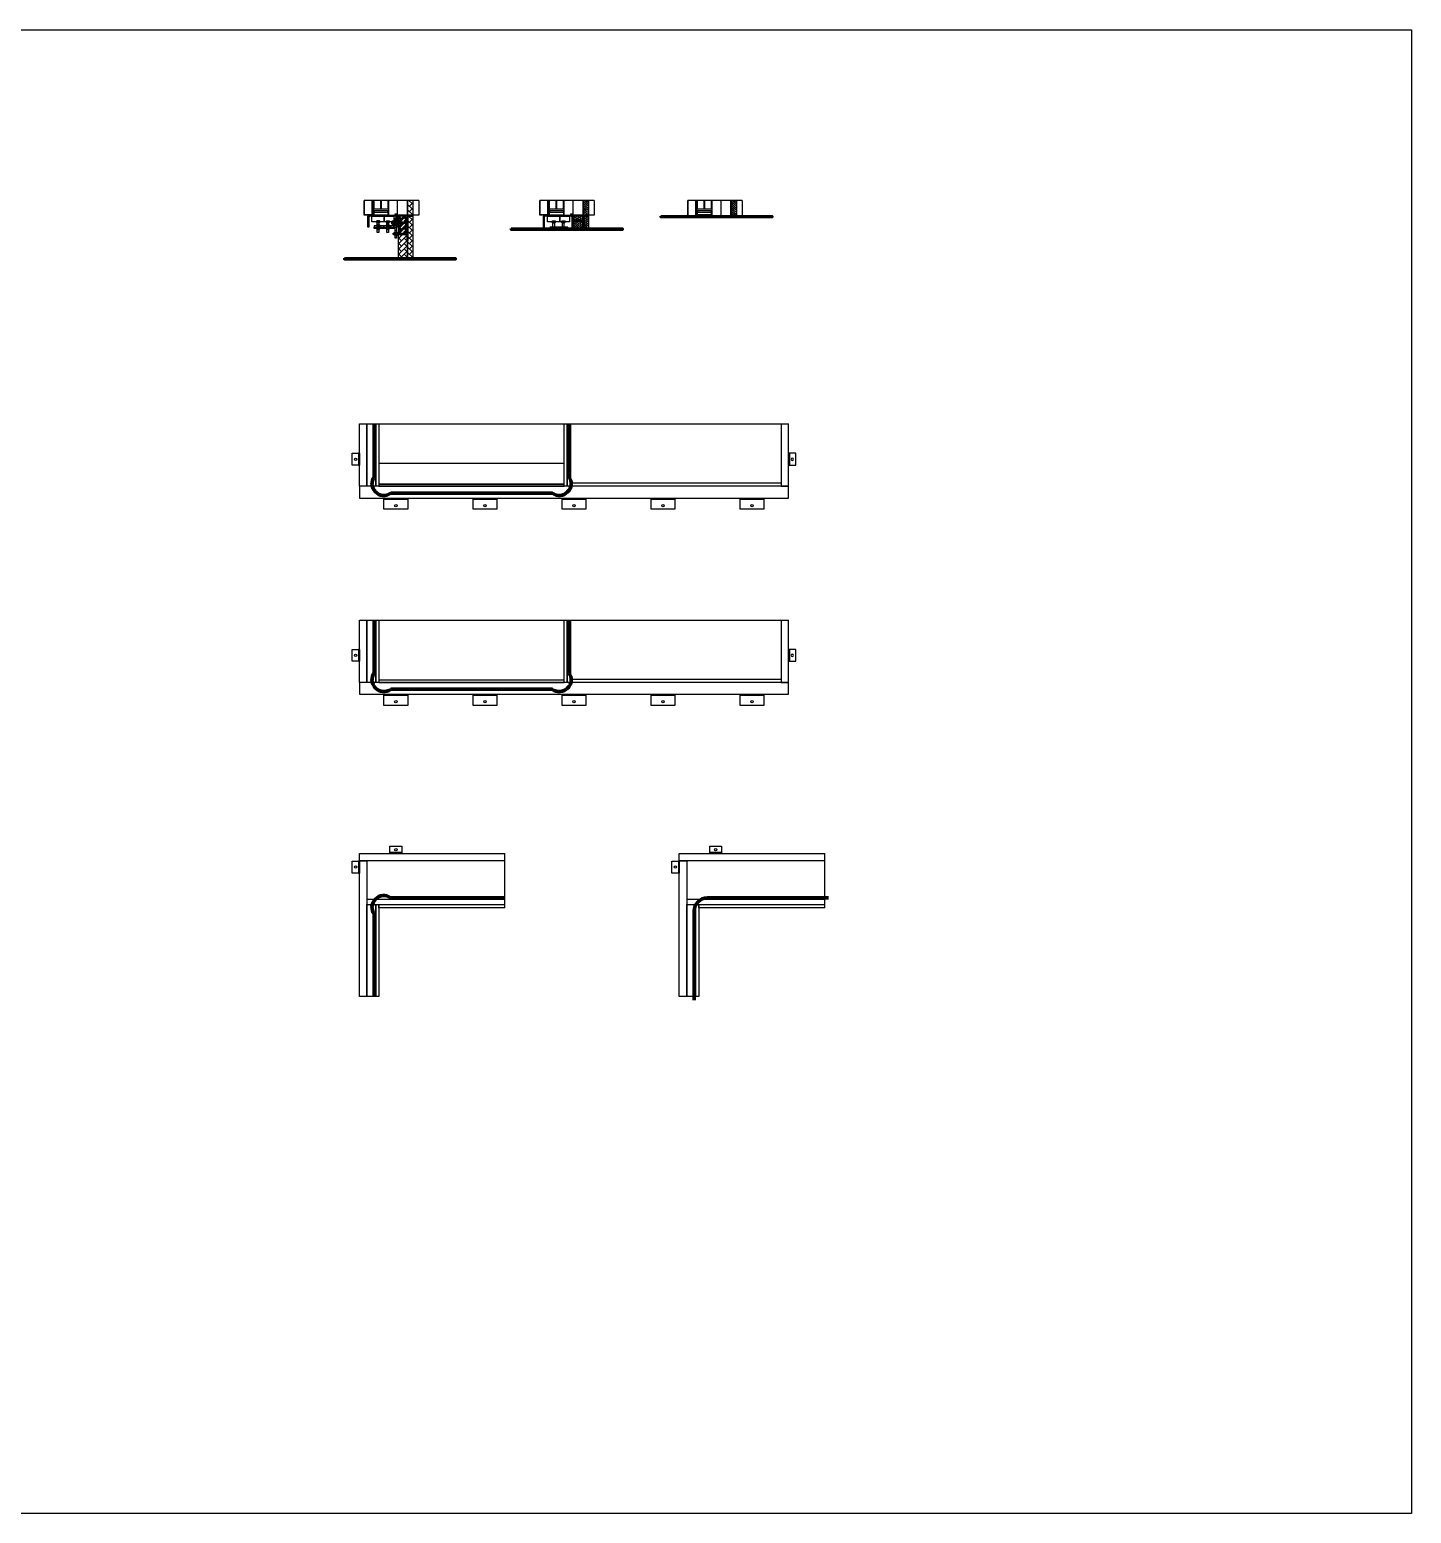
# Model space of a CAD drawing. Header units: millimetres. Extents: x 21685 to 41685, y -14252 to -4252.
# Drawn here: x 32375 to 41685, y -14252 to -4252 of the extents above; entities that cross this region are included whole.
import ezdxf

# ---------------------------------------------------------------- set-up
doc = ezdxf.new("R2010")
doc.units = ezdxf.units.MM
for name, color, linetype in [('0_Schraff', 7, 'Continuous'), ('LETHE_LAYER_FUER_KLASSE', 210, 'Continuous'), ('STK_Frontansicht', 121, 'Continuous'), ('STK_Muttern_Scheiben_Schrauben', 21, 'Continuous'), ('STK_Seitenansicht', 3, 'Continuous')]:
    doc.layers.add(name, color=color, linetype=linetype)
for name, color, linetype, lineweight in [('1_Technik-0', 132, 'Continuous', 20), ('AM_VIEWS', 1, 'Continuous', 25), ('STK_Ausbrand', 30, 'Continuous', 100)]:
    doc.layers.add(name, color=color, linetype=linetype, lineweight=lineweight)
pattern_1 = [(225, (-76.806, 119.681), (-2e-15, -14.3684), [30.48, -10.16]), (315, (-83.99, 112.496), (-3e-15, -14.3684), [30.48, -10.16])]

# ---------------------------------------------------------------- blocks, each defined once
blk = doc.blocks.new('Mutter M12')
at = {"layer": 'STK_Muttern_Scheiben_Schrauben'}
for p, q in [((-5.2, 2.4), (-4.2, 3)), ((-5.2, 0.6), (-5.2, 2.4)), ((-4.2, 0), (-5.2, 0.6)), ((-4.2, 3), (4.1, 3)), ((4.1, 0), (-4.2, 0)), ((-2.6, 2.4), (-2.6, 0.6)), ((2.6, 2.4), (2.6, 0.6)), ((4.1, 3), (5.2, 2.4)), ((5.2, 0.6), (4.1, 0)), ((5.2, 2.4), (5.2, 0.6))]:
    blk.add_line(p, q, dxfattribs=at)
for centre, radius, start, end in [((-3.9, 0.5), 2.32, 55.9699, 124.0301), ((-3.9, 2.5), 2.3, 235.6158, 304.3842), ((0, -5.8), 8.6, 72.412, 107.588), ((0, 8.8), 8.6, 252.412, 287.588), ((3.9, 0.5), 2.3, 55.6155, 124.3842), ((3.9, 2.5), 2.3, 235.6158, 304.3842)]:
    blk.add_arc(centre, radius, start, end, dxfattribs=at)
blk = doc.blocks.new('BF Ausführung A')
at = {"layer": '0_Schraff'}
h = blk.add_hatch(dxfattribs=at)
h.set_pattern_fill('AR-HBONE', color=256, scale=0.25, angle=180)
h.paths.add_polyline_path([(-134, 367), (-100, 367), (-100, 467), (-134, 467)])
h = blk.add_hatch(dxfattribs=at)
h.set_pattern_fill('ANSI31', color=256, scale=5, angle=90)
h.set_pattern_definition([(135, (-7550.774, -1539.14), (-11.22532, -11.22532), [])])
h.paths.add_polyline_path([(-389, 361), (-219, 361, -0.41421), (-210, 352), (-210, 287), (-204, 287), (-204, 361, 0.41421), (-210, 367), (-265, 367), (-398, 367, 0.41421), (-404, 361), (-404, 287), (-398, 287), (-398, 352, -0.41421)])
h = blk.add_hatch(dxfattribs=at)
h.set_pattern_fill('ANSI31', color=256, scale=5, angle=90)
h.set_pattern_definition([(135, (-218.872, 58.778), (-11.2253, -11.2253), [])])
h.paths.add_polyline_path([(-210, 295), (-210, 347), (-219, 347), (-219, 298, -0.41421), (-221, 296), (-360, 296), (-360, 287), (-218, 287, 0.41421)])
h = blk.add_hatch(dxfattribs=at)
h.set_pattern_fill('ANSI31', color=256, scale=5)
h.set_pattern_definition([(45, (-218.872, 41.778), (-11.2253, 11.2253), [])])
edge = h.paths.add_edge_path()
edge.add_arc((-189, 352), 9, 90, 180, ccw=False)
edge.add_line((-189, 361), (-100, 361))
edge.add_line((-100, 361), (-100, 367))
edge.add_line((-100, 367), (-198, 367))
edge.add_arc((-198, 361), 6, 90, 180)
edge.add_line((-204, 361), (-204, 287))
edge.add_line((-204, 287), (-198, 287))
edge.add_line((-198, 287), (-198, 352))
at = {"layer": '0_Schraff', "lineweight": 50}
h = blk.add_hatch(dxfattribs=at)
h.set_pattern_fill('AR-HBONE', color=256, scale=0.25, angle=180)
h.paths.add_polyline_path([(-139, 361), (-189, 361, 0.41421), (-198, 352), (-198, 324), (-197, 326, -0.03828), (-197, 326), (-193, 326, -0.03827), (-193, 326), (-192, 324), (-192, 322), (-139, 322)])
h.paths.add_polyline_path([(-139, 310), (-192, 310), (-192, 307), (-193, 306, -0.03828), (-193, 305), (-197, 305, -0.03518), (-197, 306), (-198, 307), (-198, 245), (-139, 245)])
at = {"layer": '0_Schraff'}
h = blk.add_hatch(dxfattribs=at)
h.set_pattern_fill('AR-HBONE', color=256, scale=0.25, angle=180)
h.paths.add_polyline_path([(-100, 361), (-134, 361), (-134, 77), (-100, 77)])
h = blk.add_hatch(dxfattribs=at)
h.set_pattern_fill('ANSI31', color=256, scale=5)
h.set_pattern_definition([(45, (-218.872, 58.778), (-11.2253, 11.2253), [])])
h.paths.add_polyline_path([(-210, 279, 0.41421), (-218, 287), (-360, 287), (-360, 278), (-221, 278, -0.41421), (-219, 276), (-219, 212), (-210, 212)])
h = blk.add_hatch(dxfattribs=at)
h.set_pattern_fill('AR-HBONE', color=256, scale=0.25, angle=180)
h.paths.add_polyline_path([(-198, 77), (-139, 77), (-139, 237), (-198, 237)])
at = {"layer": 'STK_Muttern_Scheiben_Schrauben', "lineweight": 50}
for p, q in [((-198, 324), (-197, 326)), ((-198, 307), (-197, 305)), ((-197, 326), (-193, 326)), ((-197, 305), (-193, 305)), ((-193, 326), (-192, 324)), ((-193, 305), (-192, 307)), ((-192, 324), (-192, 322)), ((-192, 307), (-192, 310))]:
    blk.add_line(p, q, dxfattribs=at)
at = {"layer": 'STK_Seitenansicht'}
for p, q in [((-61, 467), (-428, 467)), ((-404, 287), (-404, 361)), ((-398, 367), (-210, 367)), ((-398, 352), (-398, 287)), ((-219, 361), (-389, 361)), ((-210, 347), (-219, 347)), ((-219, 347), (-219, 298)), ((-210, 287), (-210, 352)), ((-210, 295), (-210, 347)), ((-204, 361), (-204, 287)), ((-204, 287), (-204, 361)), ((-198, 367), (-139, 367)), ((-198, 367), (-139, 367)), ((-198, 352), (-198, 287)), ((-139, 361), (-189, 361)), ((-100, 367), (-100, 361)), ((-398, 287), (-404, 287)), ((-221, 296), (-360, 296)), ((-360, 296), (-360, 287)), ((-360, 287), (-221, 287)), ((-360, 287), (-218, 287)), ((-360, 278), (-360, 287)), ((-221, 278), (-360, 278)), ((-219, 212), (-219, 276)), ((-210, 212), (-219, 212)), ((-204, 287), (-210, 287)), ((-204, 287), (-210, 287)), ((-210, 279), (-210, 212)), ((-198, 287), (-204, 287))]:
    blk.add_line(p, q, dxfattribs=at)
for points in [[(-367, 467), (-367, 367), (-428, 367), (-428, 467)], [(-376, 467), (-376, 369), (-426, 369), (-426, 467)], [(-374, 467), (-374, 367), (-372, 367), (-372, 467)], [(-370, 467), (-370, 369), (-372, 369), (-372, 467)], [(-270, 467), (-270, 407), (-362, 407), (-362, 467)], [(-315, 467), (-315, 407), (-317, 407), (-317, 467)], [(-265, 467), (-265, 367), (-204, 367), (-204, 467)], [(-61, 467), (-61, 367), (-204, 367), (-204, 467)], [(-139, 467), (-139, 367), (-134, 367), (-134, 467)], [(-100, 467), (-100, 367), (-134, 367), (-134, 467)]]:
    blk.add_lwpolyline(points, dxfattribs=at)
for points in [[(-377, 361), (-293, 361), (-293, 323), (-377, 323)], [(-362, 387), (-269, 387), (-269, 397), (-362, 397)], [(-362, 387), (-269, 387), (-269, 367), (-362, 367)], [(-340, 316), (-330, 316), (-330, 302), (-340, 302)], [(-293, 361), (-228, 361), (-228, 323), (-293, 323)], [(-275, 316), (-265, 316), (-265, 302), (-275, 302)], [(-220, 377), (-210, 377), (-210, 367), (-220, 367)], [(-192, 322), (-139, 322), (-139, 310), (-192, 310)], [(-139, 361), (-134, 361), (-134, 197), (-139, 197)], [(-134, 361), (-100, 361), (-100, 77), (-134, 77)], [(-340, 271), (-330, 271), (-330, 251), (-340, 251)], [(-275, 271), (-265, 271), (-265, 251), (-275, 251)], [(-233, 245), (-233, 245), (-234, 244), (-234, 238), (-233, 237), (-233, 237)], [(-233, 245), (-225, 245), (-225, 237), (-233, 237)], [(-204, 245), (-139, 245), (-139, 237), (-204, 237)], [(-198, 237), (-139, 237), (-139, 77), (-198, 77)]]:
    blk.add_lwpolyline(points, close=True, dxfattribs=at)
at = {"layer": 'STK_Seitenansicht', "lineweight": 50}
for points in [[(-238, 322), (-239, 322), (-239, 321), (-239, 311), (-239, 310), (-238, 310)], [(-224, 322), (-238, 322), (-238, 310), (-224, 310)], [(-562, 77), (188, 77), (188, 69), (-562, 69)]]:
    blk.add_lwpolyline(points, close=True, dxfattribs=at)
at = {"layer": 'STK_Seitenansicht'}
blk.add_lwpolyline([(-139, 361), (-189, 361, 0.41421), (-198, 352), (-198, 245), (-139, 245)], format="xyb", close=True, dxfattribs=at)
for centre, radius, start, end in [((-398, 361), 6, 90, 180), ((-389, 352), 9, 90, 180), ((-219, 352), 9, 0, 90), ((-210, 361), 6, 0, 90), ((-198, 361), 6, 90, 180), ((-189, 352), 9, 90, 180), ((-221, 298), 2, 270, 0), ((-221, 276), 2, 0, 90), ((-218, 295), 8, 270, 0), ((-218, 279), 8, 0, 90)]:
    blk.add_arc(centre, radius, start, end, dxfattribs=at)
at = {"layer": 'STK_Muttern_Scheiben_Schrauben', "xscale": 1.99955432896805, "yscale": 1.99955432896805, "zscale": 1.99955432896805, "rotation": 90}
for p in [(-219, 316), (-192, 316), (-219, 241), (-204, 241)]:
    blk.add_blockref('Mutter M12', p, dxfattribs=at)
blk = doc.blocks.new('Scheibe M10')
at = {"layer": 'STK_Muttern_Scheiben_Schrauben', "lineweight": 50}
blk.add_lwpolyline([(-9, 0), (9, 0), (9, -1.6), (-9, -1.6)], close=True, dxfattribs=at)
blk = doc.blocks.new('Mutter M10')
at = {"layer": 'STK_Muttern_Scheiben_Schrauben'}
for p, q in [((-8.3, 1.9), (-7.3, 2.5)), ((-8.3, 0.6), (-8.3, 1.9)), ((-7.3, 0), (-8.3, 0.6)), ((-7.3, 2.5), (0, 2.5)), ((0, 0), (-7.3, 0)), ((-6, 1.9), (-6, 0.6)), ((-1.3, 1.9), (-1.3, 0.6)), ((0, 2.5), (1, 1.9)), ((1, 0.6), (0, 0)), ((1, 1.9), (1, 0.6))]:
    blk.add_line(p, q, dxfattribs=at)
for centre, radius, start, end in [((-7.1, 0.3), 2.04, 55.6162, 124.3826), ((-7.1, 2.2), 2.04, 235.616, 304.3843), ((-3.7, -5.3), 7.64, 72.412, 107.588), ((-3.7, 7.8), 7.64, 252.412, 287.588), ((-0.2, 0.3), 2.04, 55.6158, 124.3842), ((-0.2, 2.2), 2.04, 235.6158, 304.3842)]:
    blk.add_arc(centre, radius, start, end, dxfattribs=at)
blk = doc.blocks.new('BF Ausführung B')
at = {"layer": '0_Schraff'}
h = blk.add_hatch(dxfattribs=at)
h.set_pattern_fill('AR-HBONE', color=256, scale=0.1, angle=180)
h.set_pattern_definition([(225, (-11173.389, 8505.763), (-2e-15, -14.36841), [30.48, -10.16]), (315, (-11180.573, 8498.578), (-3e-15, -14.36841), [30.48, -10.16])])
h.paths.add_polyline_path([(-72, 410), (-38, 410), (-38, 510), (-72, 510)])
h = blk.add_hatch(dxfattribs=at)
h.set_pattern_fill('ANSI31', color=256, scale=5, angle=90)
h.set_pattern_definition([(135, (-7488.707, -1496.237), (-11.22532, -11.22532), [])])
h.paths.add_polyline_path([(-327, 404), (-157, 404, -0.41421), (-148, 395), (-148, 330), (-142, 330), (-142, 404, 0.41421), (-148, 410), (-203, 410), (-336, 410, 0.41421), (-342, 404), (-342, 330), (-336, 330), (-336, 395, -0.41421)])
h = blk.add_hatch(dxfattribs=at)
h.set_pattern_fill('ANSI31', color=256, scale=5)
h.set_pattern_definition([(45, (-156.806, 84.68), (-11.2253, 11.2253), [])])
edge = h.paths.add_edge_path()
edge.add_arc((-127, 395), 9, 90, 180, ccw=False)
edge.add_line((-127, 404), (-38, 404))
edge.add_line((-38, 404), (-38, 410))
edge.add_line((-38, 410), (-136, 410))
edge.add_arc((-136, 404), 6, 90, 180)
edge.add_line((-142, 404), (-142, 330))
edge.add_line((-142, 330), (-136, 330))
edge.add_line((-136, 330), (-136, 395))
h = blk.add_hatch(dxfattribs=at)
h.set_pattern_fill('AR-HBONE', color=256, scale=0.1, angle=180)
h.set_pattern_definition(pattern_1)
h.paths.add_polyline_path([(-77, 379), (-77, 404), (-127, 404, 0.41421), (-136, 395), (-136, 379)])
h.paths.add_polyline_path([(-77, 320), (-77, 367), (-136, 367), (-136, 320)])
h = blk.add_hatch(dxfattribs=at)
h.set_pattern_fill('AR-HBONE', color=256, scale=0.1, angle=180)
h.set_pattern_definition(pattern_1)
h.paths.add_polyline_path([(-72, 320), (-38, 320), (-38, 404), (-72, 404)])
at = {"layer": 'STK_Seitenansicht'}
for p, q in [((1, 510), (-366, 510)), ((-342, 330), (-342, 404)), ((-336, 410), (-148, 410)), ((-157, 404), (-327, 404)), ((-142, 404), (-142, 330)), ((-142, 330), (-142, 404)), ((-136, 410), (-77, 410)), ((-136, 410), (-77, 410)), ((-77, 404), (-127, 404)), ((-38, 410), (-38, 404)), ((-336, 330), (-342, 330)), ((-336, 395), (-336, 330)), ((-148, 330), (-148, 395)), ((-142, 330), (-148, 330)), ((-142, 330), (-148, 330)), ((-136, 330), (-142, 330)), ((-136, 395), (-136, 330))]:
    blk.add_line(p, q, dxfattribs=at)
for points in [[(-305, 510), (-305, 410), (-366, 410), (-366, 510)], [(-314, 510), (-314, 412), (-364, 412), (-364, 510)], [(-312, 510), (-312, 410), (-310, 410), (-310, 510)], [(-308, 510), (-308, 412), (-310, 412), (-310, 510)], [(-208, 510), (-208, 450), (-300, 450), (-300, 510)], [(-253, 510), (-253, 450), (-255, 450), (-255, 510)], [(-203, 510), (-203, 410), (-142, 410), (-142, 510)], [(1, 510), (1, 410), (-142, 410), (-142, 510)], [(-77, 510), (-77, 410), (-72, 410), (-72, 510)], [(-38, 510), (-38, 410), (-72, 410), (-72, 510)]]:
    blk.add_lwpolyline(points, dxfattribs=at)
for points in [[(-315, 404), (-231, 404), (-231, 366), (-315, 366)], [(-300, 430), (-207, 430), (-207, 440), (-300, 440)], [(-300, 430), (-207, 430), (-207, 410), (-300, 410)], [(-231, 404), (-166, 404), (-166, 366), (-231, 366)], [(-158, 420), (-148, 420), (-148, 410), (-158, 410)], [(-77, 404), (-72, 404), (-72, 320), (-77, 320)], [(-72, 404), (-38, 404), (-38, 320), (-72, 320)], [(-278, 359), (-268, 359), (-268, 328), (-278, 328)], [(-213, 359), (-203, 359), (-203, 328), (-213, 328)], [(-136, 379), (-77, 379), (-77, 367), (-136, 367)]]:
    blk.add_lwpolyline(points, close=True, dxfattribs=at)
blk.add_lwpolyline([(-77, 404), (-127, 404, 0.41421), (-136, 395), (-136, 320), (-77, 320)], format="xyb", close=True, dxfattribs=at)
at = {"layer": 'STK_Seitenansicht', "lineweight": 50}
for points in [[(-558, 320), (192, 320), (192, 312), (-558, 312)], [(-299, 328), (-182, 328), (-182, 320), (-299, 320)]]:
    blk.add_lwpolyline(points, close=True, dxfattribs=at)
at = {"layer": 'STK_Seitenansicht'}
for centre, radius, start, end in [((-336, 404), 6, 90, 180), ((-327, 395), 9, 90, 180), ((-157, 395), 9, 0, 90), ((-148, 404), 6, 0, 90), ((-136, 404), 6, 90, 180), ((-127, 395), 9, 90, 180)]:
    blk.add_arc(centre, radius, start, end, dxfattribs=at)
at = {"layer": '1_Technik-0', "yscale": 1.999993975517532, "zscale": 1.999993975517532, "rotation": 180}
for p, xscale in [((-266, 364), -1.999993975517532), ((-215, 364), 1.999993975517532)]:
    blk.add_blockref('Mutter M10', p, dxfattribs=dict(at, xscale=xscale))
at = {"layer": 'STK_Muttern_Scheiben_Schrauben', "lineweight": 50}
blk.add_blockref('Scheibe M10', (-273, 366), dxfattribs=at)
at = {"layer": 'STK_Muttern_Scheiben_Schrauben', "lineweight": 50, "xscale": -1, "rotation": 180}
blk.add_blockref('Scheibe M10', (-273, 364), dxfattribs=at)
at = {"layer": 'STK_Muttern_Scheiben_Schrauben', "lineweight": 50, "xscale": -1}
blk.add_blockref('Scheibe M10', (-208, 366), dxfattribs=at)
at = {"layer": 'STK_Muttern_Scheiben_Schrauben', "lineweight": 50, "rotation": 180}
blk.add_blockref('Scheibe M10', (-208, 364), dxfattribs=at)
blk = doc.blocks.new('BF Ausführung C')
at = {"layer": '0_Schraff'}
h = blk.add_hatch(dxfattribs=at)
h.set_pattern_fill('AR-HBONE', color=256, scale=0.1, angle=180)
h.set_pattern_definition([(225, (-11181.952, 8450.581), (-2e-15, -14.36841), [30.48, -10.16]), (315, (-11189.136, 8443.397), (-3e-15, -14.36841), [30.48, -10.16])])
h.paths.add_polyline_path([(-80, 348), (-46, 348), (-46, 454), (-80, 454)])
at = {"layer": 'STK_Seitenansicht'}
blk.add_line((-7, 454), (-374, 454), dxfattribs=at)
for points in [[(-314, 454), (-314, 348), (-374, 348), (-374, 454)], [(-322, 454), (-322, 350), (-372, 350), (-372, 454)], [(-320, 454), (-320, 348), (-318, 348), (-318, 454)], [(-316, 454), (-316, 350), (-318, 350), (-318, 454)], [(-216, 454), (-216, 394), (-308, 394), (-308, 454)], [(-262, 454), (-262, 394), (-263, 394), (-263, 454)], [(-211, 454), (-211, 348), (-150, 348), (-150, 454)], [(-7, 454), (-7, 348), (-150, 348), (-150, 454)], [(-85, 454), (-85, 348), (-80, 348), (-80, 454)], [(-46, 454), (-46, 348), (-80, 348), (-80, 454)]]:
    blk.add_lwpolyline(points, dxfattribs=at)
at = {"layer": 'STK_Seitenansicht', "lineweight": 50}
for points in [[(-556, 348), (194, 348), (194, 340), (-556, 340)], [(-308, 354), (-216, 354), (-216, 348), (-308, 348)]]:
    blk.add_lwpolyline(points, close=True, dxfattribs=at)
at = {"layer": 'STK_Seitenansicht'}
for points in [[(-308, 374), (-216, 374), (-216, 384), (-308, 384)], [(-308, 374), (-216, 374), (-216, 354), (-308, 354)]]:
    blk.add_lwpolyline(points, close=True, dxfattribs=at)
blk = doc.blocks.new('Befestigungswinkel TR unten')
at = {"layer": 'STK_Frontansicht'}
for points in [[(0, 0), (160, 0), (160, -75), (0, -75)], [(0, 0), (160, 0), (160, -9), (0, -9)]]:
    blk.add_lwpolyline(points, close=True, dxfattribs=at)
blk.add_circle((80, -50), 8, dxfattribs=at)
blk = doc.blocks.new('Befestigungswinkel TR oben')
at = {"layer": 'STK_Frontansicht'}
for points in [[(0, 50), (80, 50), (80, 0), (0, 0)], [(0, 0), (80, 0), (80, 6), (0, 6)]]:
    blk.add_lwpolyline(points, close=True, dxfattribs=at)
blk.add_circle((40, 26), 8, dxfattribs=at)
blk = doc.blocks.new('Schlaucklappe vorhanden')
at = {"layer": 'STK_Ausbrand', "linetype": 'Continuous'}
blk.add_lwpolyline([(100, 145), (100, 500)], dxfattribs=at)
at = {"layer": 'STK_Ausbrand'}
for points in [[(1412, 500), (1412, 145)], [(1300, 34), (211, 34)]]:
    blk.add_lwpolyline(points, dxfattribs=at)
at = {"layer": 'STK_Ausbrand', "linetype": 'Continuous', "ltscale": 100}
blk.add_arc((164, 98), 80, 144.3409, 305.6591, dxfattribs=at)
at = {"layer": 'STK_Ausbrand'}
blk.add_arc((1346, 98), 80, 234.3409, 35.6591, dxfattribs=at)
at = {"layer": 'STK_Frontansicht'}
for p, q in [((0, 500), (2891, 500)), ((2891, 80), (0, 80)), ((0, 80), (0, 0)), ((0, 0), (2891, 0)), ((2841, 100), (1421, 100)), ((2891, 0), (2891, 80))]:
    blk.add_line(p, q, dxfattribs=at)
for points in [[(110, 500), (110, 80), (50, 80), (50, 500)], [(131, 500), (131, 80), (110, 80), (110, 500)], [(1399, 500), (1399, 80), (1380, 80), (1380, 500)], [(1421, 500), (1421, 80), (1399, 80), (1399, 500)], [(50, 500), (50, 80), (0, 80), (0, 500)], [(2841, 500), (2841, 80), (2891, 80), (2891, 500)]]:
    blk.add_lwpolyline(points, dxfattribs=at)
for points in [[(131, 95), (1380, 95), (1380, 233), (131, 233)], [(131, 80), (1380, 80), (1380, 95), (131, 95)]]:
    blk.add_lwpolyline(points, close=True, dxfattribs=at)
at = {"layer": 'STK_Frontansicht', "rotation": 90}
blk.add_blockref('Befestigungswinkel TR oben', (0, 222), dxfattribs=at)
at = {"layer": 'STK_Frontansicht', "xscale": -1, "rotation": 270}
blk.add_blockref('Befestigungswinkel TR oben', (2891, 222), dxfattribs=at)
at = {"layer": 'STK_Frontansicht'}
for p in [(165, 0), (765, 0), (1365, 0), (1965, 0), (2565, 0)]:
    blk.add_blockref('Befestigungswinkel TR unten', p, dxfattribs=at)
blk = doc.blocks.new('Schlaucklappe nicht vorhanden')
at = {"layer": 'STK_Ausbrand'}
for points in [[(100, 145), (100, 500)], [(1412, 500), (1412, 145)], [(1300, 34), (211, 34)]]:
    blk.add_lwpolyline(points, dxfattribs=at)
for centre, start, end in [((164, 98), 144.3409, 305.6591), ((1346, 98), 234.3409, 35.6591)]:
    blk.add_arc(centre, 80, start, end, dxfattribs=at)
at = {"layer": 'STK_Frontansicht'}
for p, q in [((0, 500), (2891, 500)), ((2891, 80), (0, 80)), ((0, 80), (0, 0)), ((0, 0), (2891, 0)), ((2841, 100), (1421, 100)), ((2891, 0), (2891, 80))]:
    blk.add_line(p, q, dxfattribs=at)
for points in [[(110, 500), (110, 80), (50, 80), (50, 500)], [(131, 500), (131, 80), (110, 80), (110, 500)], [(1399, 500), (1399, 80), (1380, 80), (1380, 500)], [(1421, 500), (1421, 80), (1399, 80), (1399, 500)], [(50, 500), (50, 80), (0, 80), (0, 500)], [(2841, 500), (2841, 80), (2891, 80), (2891, 500)]]:
    blk.add_lwpolyline(points, dxfattribs=at)
blk.add_lwpolyline([(131, 80), (1380, 80), (1380, 95), (131, 95)], close=True, dxfattribs=at)
at = {"layer": 'STK_Frontansicht', "rotation": 90}
blk.add_blockref('Befestigungswinkel TR oben', (0, 222), dxfattribs=at)
at = {"layer": 'STK_Frontansicht', "xscale": -1, "rotation": 270}
blk.add_blockref('Befestigungswinkel TR oben', (2891, 222), dxfattribs=at)
at = {"layer": 'STK_Frontansicht'}
for p in [(165, 0), (765, 0), (1365, 0), (1965, 0), (2565, 0)]:
    blk.add_blockref('Befestigungswinkel TR unten', p, dxfattribs=at)

msp = doc.modelspace()

# ---------------------------------------------------------------- linework, layer by layer
at = {"layer": 'AM_VIEWS'}
msp.add_lwpolyline([(21685, -4252), (41685, -4252), (41685, -14252), (21685, -14252)], close=True, dxfattribs=at)
at = {"layer": 'STK_Ausbrand'}
for points in [[(34808, -10103), (35576, -10103)], [(36852, -10794), (36852, -10193)], [(36942, -10103), (37757, -10103)], [(34696, -10769), (34696, -10214)]]:
    msp.add_lwpolyline(points, dxfattribs=at)
for centre, radius, start, end in [((34761, -10168), 80, 54.3409, 215.6591), ((36942, -10193), 90, 90, 180)]:
    msp.add_arc(centre, radius, start, end, dxfattribs=at)
at = {"layer": 'STK_Frontansicht'}
for p, q in [((35576, -10170), (35576, -9804)), ((37732, -10170), (37732, -9804)), ((34728, -10769), (34597, -10769)), ((36883, -10769), (36752, -10769))]:
    msp.add_line(p, q, dxfattribs=at)
for points in [[(35576, -9854), (34597, -9854), (34597, -9804), (35576, -9804)], [(34597, -10769), (34597, -9854), (34647, -9854), (34647, -10769)], [(37732, -9854), (36752, -9854), (36752, -9804), (37732, -9804)], [(36752, -10769), (36752, -9854), (36802, -9854), (36802, -10769)], [(35576, -10114), (34647, -10114), (34647, -10149), (35576, -10149)], [(34647, -10769), (34647, -10149), (34707, -10149), (34707, -10769)], [(34707, -10769), (34707, -10149), (34728, -10149), (34728, -10769)], [(35576, -10170), (34728, -10170), (34728, -10149), (35576, -10149)], [(37732, -10114), (36802, -10114), (36802, -10149), (37732, -10149)], [(36802, -10769), (36802, -10149), (36862, -10149), (36862, -10769)], [(36862, -10769), (36862, -10149), (36883, -10149), (36883, -10769)], [(37732, -10170), (36883, -10170), (36883, -10149), (37732, -10149)]]:
    msp.add_lwpolyline(points, dxfattribs=at)

# ---------------------------------------------------------------- block references
at = {"layer": '1_Technik-0', "yscale": 1.999993975517532, "zscale": 1.999993975517532, "rotation": 180}
for p, xscale in [((34730, -5547), -1.999993975517532), ((34730, -5592), -1.999993975517532), ((34780, -5547), 1.999993975517532), ((34780, -5592), 1.999993975517532), ((35898, -5547), 1.999993975517532), ((35963, -5547), 1.999993975517532)]:
    msp.add_blockref('Mutter M10', p, dxfattribs=dict(at, xscale=xscale))
at = {"layer": '1_Technik-0', "yscale": 1.999993975517532, "zscale": 1.999993975517532}
for p, xscale in [((34730, -5571), 1.999993975517532), ((34780, -5571), -1.999993975517532)]:
    msp.add_blockref('Mutter M10', p, dxfattribs=dict(at, xscale=xscale))
at = {"layer": 'AM_VIEWS'}
for name, p in [('Schlaucklappe vorhanden', (34597, -7409)), ('Schlaucklappe nicht vorhanden', (34597, -8731))]:
    msp.add_blockref(name, p, dxfattribs=at)
at = {"layer": 'LETHE_LAYER_FUER_KLASSE', "color": 1}
msp.add_blockref('BF Ausführung A', (35057, -5869), dxfattribs=at)
at = {"layer": 'STK_Frontansicht'}
for p in [(34802, -9804), (36957, -9804)]:
    msp.add_blockref('Befestigungswinkel TR oben', p, dxfattribs=at)
for p, rotation in [((34597, -9936), 90.00000000564063), ((36752, -9936), 90.00000000564064)]:
    msp.add_blockref('Befestigungswinkel TR oben', p, dxfattribs=dict(at, rotation=rotation))
at = {"layer": 'STK_Muttern_Scheiben_Schrauben', "lineweight": 50}
for p in [(34723, -5546), (34723, -5571)]:
    msp.add_blockref('Scheibe M10', p, dxfattribs=at)
at = {"layer": 'STK_Muttern_Scheiben_Schrauben', "lineweight": 50, "xscale": -1, "rotation": 180}
for p in [(34723, -5547), (34723, -5592)]:
    msp.add_blockref('Scheibe M10', p, dxfattribs=at)
at = {"layer": 'STK_Muttern_Scheiben_Schrauben', "lineweight": 50, "xscale": -1}
for p in [(34788, -5546), (34788, -5571), (35906, -5546), (35971, -5546)]:
    msp.add_blockref('Scheibe M10', p, dxfattribs=at)
at = {"layer": 'STK_Muttern_Scheiben_Schrauben', "lineweight": 50, "rotation": 180}
for p in [(34788, -5547), (34788, -5592), (35906, -5547), (35971, -5547)]:
    msp.add_blockref('Scheibe M10', p, dxfattribs=at)
at = {"layer": 'STK_Seitenansicht'}
for name, p in [('BF Ausführung B', (36178, -5912)), ('BF Ausführung C', (37183, -5856))]:
    msp.add_blockref(name, p, dxfattribs=at)

doc.saveas('drawing.dxf')
